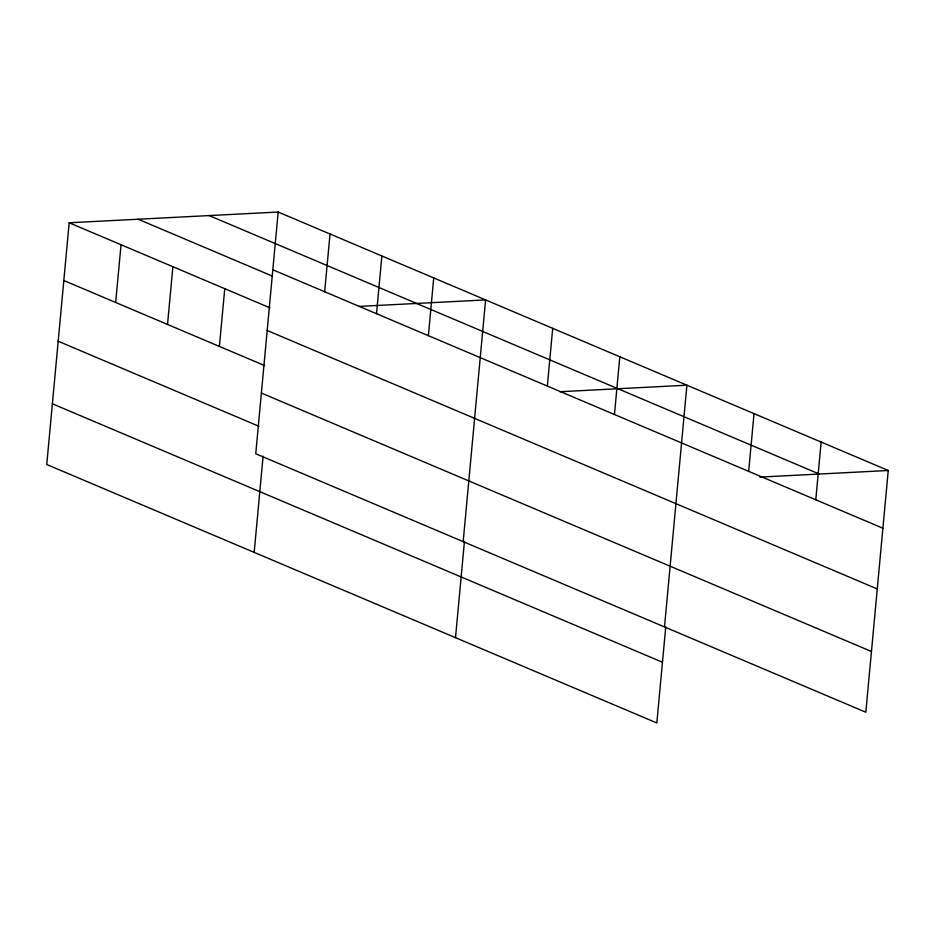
<?xml version="1.0" encoding="UTF-8"?>
<svg xmlns="http://www.w3.org/2000/svg" width="935" height="935" viewBox="0 0 935 935"><rect width="100%" height="100%" fill="white"/><g stroke="black" fill="none" stroke-linecap="round" stroke-linejoin="round"><path stroke-width="1.4" d="M278.174 212.035L255.746 453.767L865.822 712.225L888.25 470.492L278.174 212.035L69.178 222.775L46.75 464.508L656.826 722.965L665.767 626.695M115.671 302.473L121.036 244.748M167.529 324.445L172.893 266.709M219.386 346.406L224.751 288.681M254.18 552.386L263.109 456.116M324.667 291.732L330.032 234.007M376.524 313.704L381.877 255.98M428.382 335.677L433.735 277.94M463.176 541.645L485.592 299.913L358.619 306.435M455.509 637.67L464.438 541.4M547.349 386.073L552.702 328.337M614.459 414.497L619.812 356.773M664.493 626.929L686.921 385.197L559.948 391.73M748.678 471.357L754.031 413.632M815.788 499.793L821.14 442.056M759.828 477.095L888.25 470.492M209.206 215.588L819.282 474.033M272.81 269.771L882.897 528.217M138.146 219.234L272.436 276.129M69.178 222.775L269.958 307.837M267.176 330.487L877.264 588.945M63.814 280.512L264.593 365.562M261.379 393.051L871.455 651.496M58.192 341.228L258.96 426.29M52.383 403.791L662.459 662.237"/></g></svg>
